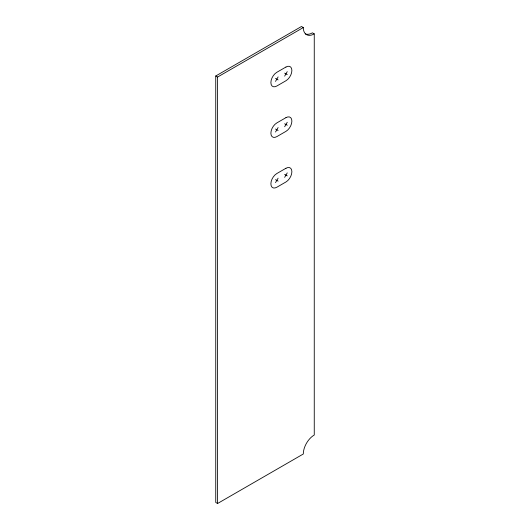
<?xml version="1.0" encoding="UTF-8"?>
<svg xmlns="http://www.w3.org/2000/svg" width="530" height="530" viewBox="0 0 530 530"><rect width="100%" height="100%" fill="white"/><g stroke="black" fill="none" stroke-linecap="round" stroke-linejoin="round"><path stroke-width="0.79" d="M275.527 81.401L278.111 76.923M284.656 76.128L287.24 71.656M275.527 132.016L278.111 127.544M284.656 126.743L287.24 122.271M275.527 182.631L278.111 178.16M284.656 177.358L287.24 172.886M215.743 75.995L301.477 26.5L303.299 27.553A15.496 8.95 -60 0 0 314.257 33.88L314.257 435.017A15.496 8.95 -60 0 0 303.299 454.005L217.565 503.5L215.743 502.447L215.743 75.995L217.565 77.055L303.299 27.553M314.257 33.88L312.435 32.827A15.496 8.95 -60 0 1 305.306 33.9M284.656 73.147L287.24 74.637M275.527 78.413L278.111 79.911M284.656 123.762L287.24 125.252M275.527 129.035L278.111 130.526M284.656 174.377L287.24 175.867M275.527 179.65L278.111 181.141M217.565 77.055L217.565 503.5M285.948 67.038L276.819 72.305A8.394 4.849 -60 0 0 270.883 82.587A8.394 4.849 -60 0 0 276.819 86.019L285.948 80.745A8.394 4.849 -60 0 0 291.884 70.463A8.394 4.849 -60 0 0 285.948 67.038M285.948 117.653L276.819 122.927A8.394 4.849 -60 0 0 270.883 133.209A8.394 4.849 -60 0 0 276.819 136.634L285.948 131.361A8.394 4.849 -60 0 0 291.884 121.078A8.394 4.849 -60 0 0 285.948 117.653M285.948 168.268L276.819 173.542A8.394 4.849 -60 0 0 270.883 183.824A8.394 4.849 -60 0 0 276.819 187.249L285.948 181.976A8.394 4.849 -60 0 0 291.884 171.694A8.394 4.849 -60 0 0 285.948 168.268"/></g></svg>
